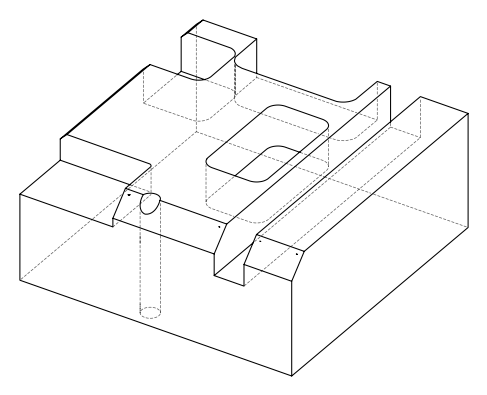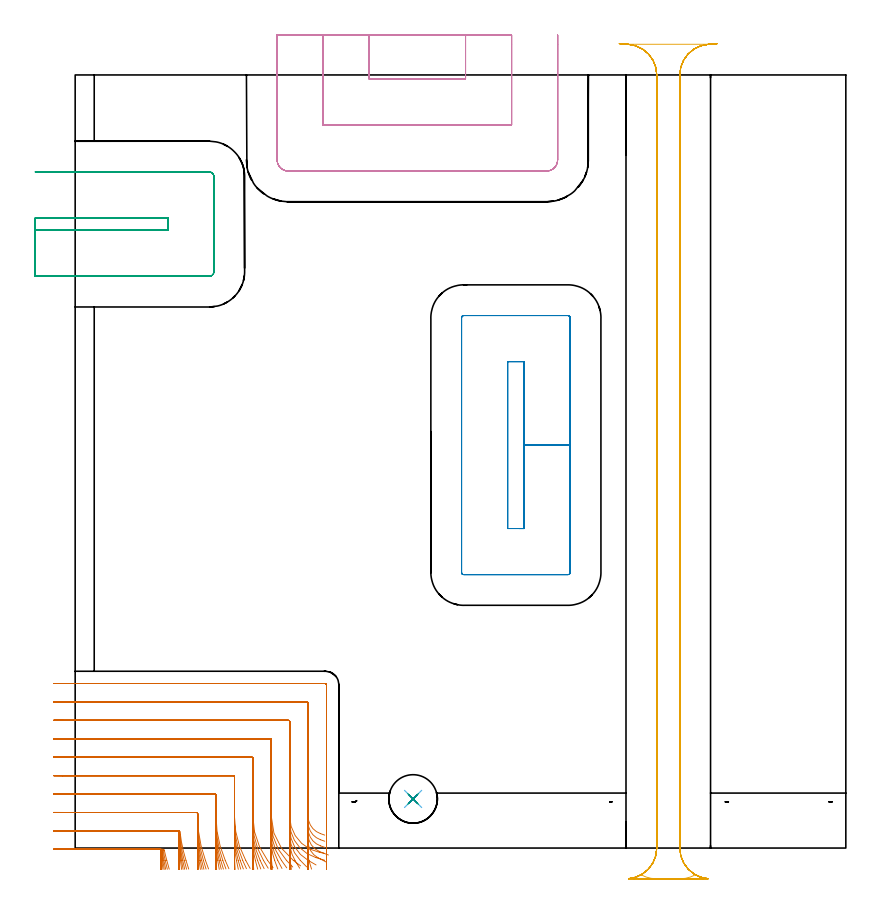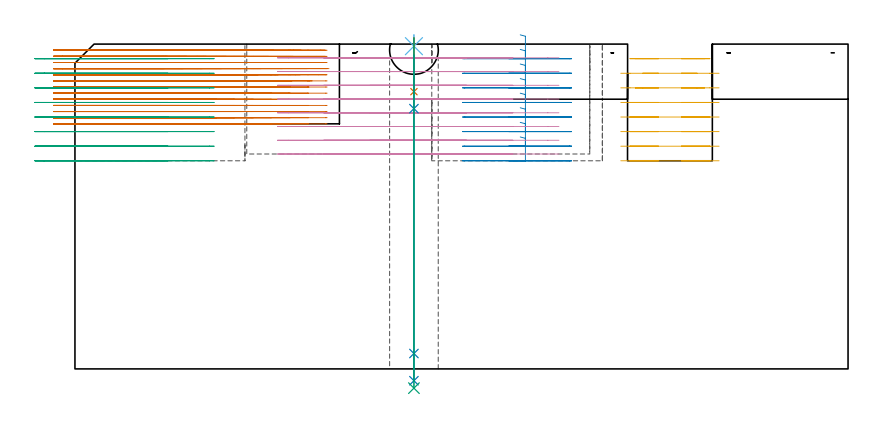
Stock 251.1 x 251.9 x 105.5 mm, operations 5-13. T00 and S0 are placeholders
(PLAN: 13 operations, 6 tool changes, 71.8 min)
(1 AREA_MILL | FG_CHAMFER_SURFACE | UGT0205_001 | 3.01 min | 2436 mm3)
(2 AREA_MILL_1 | FG_CHAMFER_SURFACE_1 | UGT0205_001 | 5.27 min | 17447 mm3)
(3 AREA_MILL_2 | FG_CHAMFER_SURFACE_2 | UGT0205_001 | 2.71 min | 8292 mm3)
(4 AREA_MILL_3 | FG_CHAMFER_SURFACE_3 | UGT0205_001 | 0.68 min | 491 mm3)
(5 MILL_CORNER_NOTCH_RECTANGULAR | CORNER_NOTCH_RECTANGULAR | NXT0201_009 | Follow Part, ap 2, ae 75% | 27.79 min | 126749 mm3)
(6 MILL_RECTANGULAR_POCKET | POCKET_RECTANGULAR_STRAIGHT | UGT0201_094 | Follow Part, ap 5, ae 75% | 6.97 min | 215518 mm3)
(7 MILL_SLOT | SLOT_PARTIAL_RECTANGULAR | UGT0201_094 | Follow Part, ap 5, ae 75% | 4.65 min | 110673 mm3)
(8 MILL_SLOT_1 | SLOT_PARTIAL_RECTANGULAR_1 | UGT0201_094 | Follow Part, ap 5, ae 75% | 9.98 min | 161391 mm3)
(9 MILL_RECTANGULAR_SLOT | SLOT_RECTANGULAR | UGT0201_094 | Follow Part, ap 5, ae 75% | 9.62 min | 260175 mm3)
(10 SPOT_DRILL | STEP1HOLE | NXT0321_9005460120000 | 0.03 min | 17 mm3)
(11 DRILL_BLIND_HOLE_INTO_CENTER | STEP1HOLE | NXT0301_074 | 0.07 min | 1021 mm3)
(12 GUN_DRILL_THROUGH_HOLE | STEP1HOLE | UGT0307_007 | 0.53 min | 7121 mm3)
(13 DRILL_TO_ENLARGE_THROUGH_HOLE | STEP1HOLE | UGT0301_240 | 0.46 min | 11979 mm3)
(TOOL UGT0205_001 | Chamfer Mill 20 x 3 x 45 deg. | D20 FL50 Z2)
(TOOL NXT0201_009 | ENDMILL 8mm [2P460-0800-NA 1630] | D8 FL26 Z6)
(TOOL UGT0201_094 | End mill 20 mm | D20 FL38 Z4)
(TOOL NXT0321_9005460120000 | NC Spot Drill, 142deg, 12mm, Carbide, Uncoated | D12 PA142 FL30 Z2)
(TOOL NXT0301_074 | Carbide Drill 10.3mm [860.1-1030-031A1-MM 2214] | D10.3 PA140 FL55 Z2)
(TOOL UGT0307_007 | Gun Drill 10 mm | D10 PA130 FL24 Z1)
(TOOL UGT0301_240 | Twist Drill 15.8 mm | D15.8 PA118 FL120 Z2)
(OP 5 MILL_CORNER_NOTCH_RECTANGULAR)
G17 G21 G94 G90
T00 M6
G54
G17 G0 G90 X30.646 Y-6.892 S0 M3
G43 Z115.5 H1
Z103.508
G94 G1 X29.847 Y-4. F250.
G2 X29.05 Y-0.714 R54. F500.
G3 X28.663 Y-0.4 R0.4
G1 X-3.703
X-3.98 Y-0.399
X-6.98 Y-0.384 F250.
G0 Z115.5
X37. Y-6.862
Z103.508
G1 X36.102 Y-4.
G2 X34.174 Y5.246 R48. F500.
G3 X33.781 Y5.6 R0.4
G1 X-3.703
X-4. Y5.601
X-7. Y5.62 F250.
G0 Z115.5
X43.461 Y-6.819
Z103.508
G1 X42.435 Y-4.
G2 X39.9 Y10.371 R42. F500.
G1 Y11.204
G3 X39.504 Y11.6 R0.4
G1 X-3.703
G2 X-4. Y11.601 R42.
G1 X-7. Y11.622 F250.
G0 Z115.5
X50.09 Y-6.751
Z103.508
G1 X48.893 Y-4.
G2 X45.9 Y10.371 R36. F500.
G1 Y17.203
G3 X45.503 Y17.6 R0.4
G1 X-3.703
G2 X-4. Y17.601 R36.
G1 X-7. Y17.626 F250.
G0 Z115.5
X57.003 Y-6.633
Z103.508
G1 X55.566 Y-4.
G2 X51.9 Y10.371 R30. F500.
G1 Y23.203
G3 X51.503 Y23.6 R0.4
G1 X-3.703
G2 X-4. Y23.601 R30.
G1 X-7. Y23.631 F250.
G0 Z115.5
X64.474 Y-6.403
Z103.508
G1 X62.678 Y-4.
G2 X57.9 Y10.371 R24. F500.
G1 Y29.203
G3 X57.503 Y29.6 R0.4
G1 X-3.703
G2 X-4. Y29.602 R24.
G1 X-7. Y29.639 F250.
G0 Z115.5
X73.456 Y-5.807
Z103.508
G1 X71.061 Y-4.
G2 X63.9 Y10.371 R18. F500.
G1 Y35.203
G3 X63.503 Y35.6 R0.4
G1 X-3.703
G2 X-4. Y35.602 R18.
G1 X-7. Y35.652 F250.
G0 Z115.5
X81.115 Y-1.697
Z103.508
G1 X79.641 Y-1.415
G2 X69.9 Y10.371 R12. F500.
G1 Y41.203
G3 X69.503 Y41.6 R0.4
G1 X-3.703
G2 X-4. Y41.604 R12.
G1 X-6.999 Y41.678 F250.
G0 Z115.5
X81.314 Y4.214
Z103.508
G1 X79.9 Y4.714
G2 X75.9 Y10.371 R6. F500.
G1 Y47.202
G3 X75.502 Y47.6 R0.4
G1 X-3.703
G2 X-4. Y47.607 R6.
G1 X-6.996 Y47.756 F250.
G0 Z115.5
X81.9 Y7.371
Z103.508
G1 Y10.371
Y53.202 F500.
G3 X81.502 Y53.6 R0.4
G1 X-3.703
X-6.703 F250.
G0 Z115.5
X30.026 Y-6.92
Z101.515
G1 X29.338 Y-4.
G2 X28.673 Y-0.729 R54. F500.
G3 X28.284 Y-0.4 R0.4
G1 X-3.98
X-6.98 F250.
G0 Z115.5
X36.297 Y-6.899
Z101.515
G1 X35.524 Y-4.
G2 X34.003 Y5.23 R48. F500.
G3 X33.608 Y5.6 R0.4
G1 X-4.
X-7. F250.
G0 Z115.5
X42.65 Y-6.867
Z101.515
G1 X41.766 Y-4.
G2 X39.9 Y8.379 R42. F500.
G1 Y11.204
G3 X39.504 Y11.6 R0.4
G1 X-4.
X-7. F250.
G0 Z115.5
X49.127 Y-6.817
Z101.515
G1 X48.095 Y-4.
G2 X45.9 Y8.379 R36. F500.
G1 Y17.203
G3 X45.503 Y17.6 R0.4
G1 X-4.
X-7. F250.
G0 Z115.5
X55.811 Y-6.733
Z101.515
G1 X54.573 Y-4.
G2 X51.9 Y8.379 R30. F500.
G1 Y23.203
G3 X51.503 Y23.6 R0.4
G1 X-4.
X-7. F250.
G0 Z115.5
X62.886 Y-6.57
Z101.515
G1 X61.339 Y-4.
G2 X57.9 Y8.379 R24. F500.
G1 Y29.203
G3 X57.503 Y29.6 R0.4
G1 X-4.
X-7. F250.
G0 Z115.5
X70.895 Y-6.178
Z101.515
G1 X68.832 Y-4.
G2 X63.9 Y8.379 R18. F500.
G1 Y35.203
G3 X63.503 Y35.6 R0.4
G1 X-4.
X-7. F250.
G0 Z115.5
X81.292 Y-3.976
Z101.515
G1 X78.421 Y-3.106
G2 X69.9 Y8.379 R12. F500.
G1 Y41.203
G3 X69.503 Y41.6 R0.4
G1 X-4.
X-7. F250.
G0 Z115.5
X81.315 Y2.222
Z101.515
G1 X79.9 Y2.722
G2 X75.9 Y8.379 R6. F500.
G1 Y47.202
G3 X75.502 Y47.6 R0.4
G1 X-4.
X-7. F250.
G0 Z115.5
X81.9 Y5.379
Z101.515
G1 Y8.379
Y53.202 F500.
G3 X81.502 Y53.6 R0.4
G1 X-4.
X-7. F250.
G0 Z115.5
X29.485 Y-6.944
Z99.523
G1 X28.908 Y-4.
G2 X28.373 Y-0.743 R54. F500.
G3 X27.981 Y-0.4 R0.4
G1 X-3.98
X-6.98 F250.
G0 Z115.5
X35.686 Y-6.929
Z99.523
G1 X35.037 Y-4.
G2 X33.914 Y5.214 R48. F500.
G3 X33.518 Y5.6 R0.4
G1 X-4.
X-7. F250.
G0 Z115.5
X41.946 Y-6.907
Z99.523
G1 X41.204 Y-4.
G2 X39.9 Y6.386 R42. F500.
G1 Y11.204
G3 X39.504 Y11.6 R0.4
G1 X-4.
X-7. F250.
G0 Z115.5
X48.296 Y-6.872
Z99.523
G1 X47.431 Y-4.
G2 X45.9 Y6.386 R36. F500.
G1 Y17.203
G3 X45.503 Y17.6 R0.4
G1 X-4.
X-7. F250.
G0 Z115.5
X54.794 Y-6.814
Z99.523
G1 X53.755 Y-4.
G2 X51.9 Y6.386 R30. F500.
G1 Y23.203
G3 X51.503 Y23.6 R0.4
G1 X-4.
X-7. F250.
G0 Z115.5
X61.562 Y-6.705
Z99.523
G1 X60.264 Y-4.
G2 X57.9 Y6.386 R24. F500.
G1 Y29.203
G3 X57.503 Y29.6 R0.4
G1 X-4.
X-7. F250.
G0 Z115.5
X68.929 Y-6.45
Z99.523
G1 X67.198 Y-4.
G2 X63.9 Y6.386 R18. F500.
G1 Y35.203
G3 X63.503 Y35.6 R0.4
G1 X-4.
X-7. F250.
G0 Z115.5
X78.485 Y-5.503
Z99.523
G1 X75.889 Y-4.
G2 X69.9 Y6.386 R12. F500.
G1 Y41.203
G3 X69.503 Y41.6 R0.4
G1 X-4.
X-7. F250.
G0 Z115.5
X81.314 Y0.229
Z99.523
G1 X79.9 Y0.729
G2 X75.9 Y6.386 R6. F500.
G1 Y47.203
G3 X75.503 Y47.6 R0.4
G1 X-4.
X-7. F250.
G0 Z115.5
X81.9 Y3.386
Z99.523
G1 Y6.386
Y53.202 F500.
G3 X81.502 Y53.6 R0.4
G1 X-4.
X-7. F250.
G0 Z115.5
X29.025 Y-6.963
Z97.531
G1 X28.558 Y-4.
G2 X28.147 Y-0.758 R54. F500.
G3 X27.753 Y-0.4 R0.4
G1 X-3.98
X-6.98 F250.
G0 Z115.5
X35.167 Y-6.954
Z97.531
G1 X34.641 Y-4.
G2 X33.9 Y4.404 R48. F500.
G1 Y5.204
G3 X33.504 Y5.6 R0.4
G1 X-4.
X-7. F250.
G0 Z115.5
X41.35 Y-6.939
Z97.531
G1 X40.749 Y-4.
G2 X39.9 Y4.404 R42. F500.
G1 Y11.204
G3 X39.504 Y11.6 R0.4
G1 X-4.
X-7. F250.
G0 Z115.5
X47.595 Y-6.917
Z97.531
G1 X46.895 Y-4.
G2 X45.9 Y4.404 R36. F500.
G1 Y17.203
G3 X45.503 Y17.6 R0.4
G1 X-4.
X-7. F250.
G0 Z115.5
X53.942 Y-6.88
Z97.531
G1 X53.101 Y-4.
G2 X51.9 Y4.404 R30. F500.
G1 Y23.203
G3 X51.503 Y23.6 R0.4
G1 X-4.
X-7. F250.
G0 Z115.5
X60.47 Y-6.81
Z97.531
G1 X59.419 Y-4.
G2 X57.9 Y4.404 R24. F500.
G1 Y29.203
G3 X57.503 Y29.6 R0.4
G1 X-4.
X-7. F250.
G0 Z115.5
X67.383 Y-6.653
Z97.531
G1 X65.982 Y-4.
G2 X63.9 Y4.404 R18. F500.
G1 Y35.203
G3 X63.503 Y35.6 R0.4
G1 X-4.
X-7. F250.
G0 Z115.5
X75.435 Y-6.141
Z97.531
G1 X73.334 Y-4.
G2 X69.9 Y4.404 R12. F500.
G1 Y41.203
G3 X69.503 Y41.6 R0.4
G1 X-4.
X-7. F250.
G0 Z115.5
X82.515 Y-2.276
Z97.531
G1 X79.72 Y-1.186
G2 X75.9 Y4.404 R6. F500.
G1 Y47.202
G3 X75.502 Y47.6 R0.4
G1 X-4.
X-7. F250.
G0 Z115.5
X81.9 Y1.404
Z97.531
G1 Y4.404
Y53.202 F500.
G3 X81.502 Y53.6 R0.4
G1 X-4.
X-7. F250.
G0 Z115.5
X28.597 Y-6.98
Z95.538
G1 X28.254 Y-4.
G2 X27.98 Y-0.774 R54. F500.
G3 X27.585 Y-0.4 R0.4
G1 X-3.98
X-6.98 F250.
G0 Z115.5
X34.684 Y-6.975
Z95.538
G1 X34.298 Y-4.
G2 X33.9 Y2.171 R48. F500.
G1 Y5.204
G3 X33.504 Y5.6 R0.4
G1 X-4.
X-7. F250.
G0 Z115.5
X40.797 Y-6.967
Z95.538
G1 X40.356 Y-4.
G2 X39.9 Y2.171 R42. F500.
G1 Y11.204
G3 X39.504 Y11.6 R0.4
G1 X-4.
X-7. F250.
G0 Z115.5
X46.947 Y-6.956
Z95.538
G1 X46.433 Y-4.
G2 X45.9 Y2.171 R36. F500.
G1 Y17.203
G3 X45.503 Y17.6 R0.4
G1 X-4.
X-7. F250.
G0 Z115.5
X53.159 Y-6.936
Z95.538
G1 X52.542 Y-4.
G2 X51.9 Y2.171 R30. F500.
G1 Y23.203
G3 X51.503 Y23.6 R0.4
G1 X-4.
X-7. F250.
G0 Z115.5
X59.478 Y-6.899
Z95.538
G1 X58.707 Y-4.
G2 X57.9 Y2.171 R24. F500.
G1 Y29.203
G3 X57.503 Y29.6 R0.4
G1 X-4.
X-7. F250.
G0 Z115.5
X66.019 Y-6.818
Z95.538
G1 X64.991 Y-4.
G2 X63.9 Y2.171 R18. F500.
G1 Y35.203
G3 X63.503 Y35.6 R0.4
G1 X-4.
X-7. F250.
G0 Z115.5
X73.151 Y-6.573
Z95.538
G1 X71.608 Y-4.
G2 X69.9 Y2.171 R12. F500.
G1 Y41.203
G3 X69.503 Y41.6 R0.4
G1 X-4.
X-7. F250.
G0 Z115.5
X81.73 Y-4.535
Z95.538
G1 X79.082 Y-3.126
G2 X75.9 Y2.171 R6. F500.
G1 Y47.202
G3 X75.502 Y47.6 R0.4
G1 X-4.
X-7. F250.
G0 Z115.5
X81.9 Y-0.829
Z95.538
G1 Y2.171
Y53.202 F500.
G3 X81.502 Y53.6 R0.4
G1 X-4.
X-7. F250.
G0 Z115.5
X28.024 Y-6.998
Z93.546
G1 X27.928 Y-4.
G2 X27.9 Y-2.272 R54. F500.
G1 Y-0.796
G3 X27.504 Y-0.4 R0.4
G1 X-3.98
X-6.98 F250.
G0 Z115.5
X34.039 Y-6.998
Z93.546
G1 X33.931 Y-4.
G2 X33.9 Y-2.272 R48. F500.
G1 Y5.204
G3 X33.504 Y5.6 R0.4
G1 X-4.
X-7. F250.
G0 Z115.5
X40.059 Y-6.997
Z93.546
G1 X39.936 Y-4.
G2 X39.9 Y-2.272 R42. F500.
G1 Y11.204
G3 X39.504 Y11.6 R0.4
G1 X-4.
X-7. F250.
G0 Z115.5
X46.085 Y-6.997
Z93.546
G1 X45.941 Y-4.
G2 X45.9 Y-2.272 R36. F500.
G1 Y17.203
G3 X45.503 Y17.6 R0.4
G1 X-4.
X-7. F250.
G0 Z115.5
X52.123 Y-6.995
Z93.546
G1 X51.95 Y-4.
G2 X51.9 Y-2.272 R30. F500.
G1 Y23.203
G3 X51.503 Y23.6 R0.4
G1 X-4.
X-7. F250.
G0 Z115.5
X58.178 Y-6.992
Z93.546
G1 X57.962 Y-4.
G2 X57.9 Y-2.272 R24. F500.
G1 Y29.203
G3 X57.503 Y29.6 R0.4
G1 X-4.
X-7. F250.
G0 Z115.5
X64.271 Y-6.986
Z93.546
G1 X63.983 Y-4.
G2 X63.9 Y-2.272 R18. F500.
G1 Y35.203
G3 X63.503 Y35.6 R0.4
G1 X-4.
X-7. F250.
G0 Z115.5
X70.457 Y-6.969
Z93.546
G1 X70.025 Y-4.
G2 X69.9 Y-2.272 R12. F500.
G1 Y41.203
G3 X69.503 Y41.6 R0.4
G1 X-4.
X-7. F250.
G0 Z115.5
X77.018 Y-6.873
Z93.546
G1 X76.154 Y-4.
G2 X75.9 Y-2.272 R6. F500.
G1 Y47.202
G3 X75.502 Y47.6 R0.4
G1 X-4.
X-7. F250.
G0 Z115.5
X81.9 Y-5.272
Z93.546
G1 Y-2.272
Y53.202 F500.
G3 X81.502 Y53.6 R0.4
G1 X-4.
X-7. F250.
G0 Z115.5
X27.911 Y-7.
Z91.554
G1 X27.9 Y-4.
Y-3.801 F500.
Y-0.796
G3 X27.504 Y-0.4 R0.4
G1 X-3.98
X-6.98 F250.
G0 Z115.5
X33.913 Y-7.
Z91.554
G1 X33.9 Y-4.
Y-3.801 F500.
Y5.204
G3 X33.504 Y5.6 R0.4
G1 X-4.
X-7. F250.
G0 Z115.5
X39.915 Y-7.
Z91.554
G1 X39.9 Y-4.
Y-3.801 F500.
Y11.204
G3 X39.504 Y11.6 R0.4
G1 X-4.
X-7. F250.
G0 Z115.5
X45.917 Y-7.
Z91.554
G1 X45.901 Y-4.
X45.9 Y-3.801 F500.
Y17.203
G3 X45.503 Y17.6 R0.4
G1 X-4.
X-7. F250.
G0 Z115.5
X51.921 Y-7.
Z91.554
G1 X51.901 Y-4.
X51.9 Y-3.801 F500.
Y23.203
G3 X51.503 Y23.6 R0.4
G1 X-4.
X-7. F250.
G0 Z115.5
X57.926 Y-7.
Z91.554
G1 X57.901 Y-4.
X57.9 Y-3.801 F500.
Y29.203
G3 X57.503 Y29.6 R0.4
G1 X-4.
X-7. F250.
G0 Z115.5
X63.934 Y-7.
Z91.554
G1 X63.901 Y-4.
X63.9 Y-3.801 F500.
Y35.203
G3 X63.503 Y35.6 R0.4
G1 X-4.
X-7. F250.
G0 Z115.5
X69.951 Y-7.
Z91.554
G1 X69.902 Y-4.
X69.9 Y-3.801 F500.
Y41.203
G3 X69.503 Y41.6 R0.4
G1 X-4.
X-7. F250.
G0 Z115.5
X76.003 Y-6.998
Z91.554
G1 X75.903 Y-4.
X75.9 Y-3.801 F500.
Y47.202
G3 X75.502 Y47.6 R0.4
G1 X-4.
X-7. F250.
G0 Z115.5
X81.9 Y-6.801
Z91.554
G1 Y-3.801
Y53.202 F500.
G3 X81.502 Y53.6 R0.4
G1 X-4.
X-7. F250.
G0 Z115.5
X27.9 Y-7.
Z89.562
G1 Y-4.
Y-0.796 F500.
G3 X27.504 Y-0.4 R0.4
G1 X-3.98
X-6.98 F250.
G0 Z115.5
X33.9 Y-7.
Z89.562
G1 Y-4.
Y5.204 F500.
G3 X33.504 Y5.6 R0.4
G1 X-4.
X-7. F250.
G0 Z115.5
X39.9 Y-7.
Z89.562
G1 Y-4.
Y11.204 F500.
G3 X39.504 Y11.6 R0.4
G1 X-4.
X-7. F250.
G0 Z115.5
X45.9 Y-7.
Z89.562
G1 Y-4.
Y17.203 F500.
G3 X45.503 Y17.6 R0.4
G1 X-4.
X-7. F250.
G0 Z115.5
X51.9 Y-7.
Z89.562
G1 Y-4.
Y23.203 F500.
G3 X51.503 Y23.6 R0.4
G1 X-4.
X-7. F250.
G0 Z115.5
X57.9 Y-7.
Z89.562
G1 Y-4.
Y29.203 F500.
G3 X57.503 Y29.6 R0.4
G1 X-4.
X-7. F250.
G0 Z115.5
X63.9 Y-7.
Z89.562
G1 Y-4.
Y35.203 F500.
G3 X63.503 Y35.6 R0.4
G1 X-4.
X-7. F250.
G0 Z115.5
X69.9 Y-7.
Z89.562
G1 Y-4.
Y41.203 F500.
G3 X69.503 Y41.6 R0.4
G1 X-4.
X-7. F250.
G0 Z115.5
X75.9 Y-7.
Z89.562
G1 Y-4.
Y47.202 F500.
G3 X75.502 Y47.6 R0.4
G1 X-4.
X-7. F250.
G0 Z115.5
X81.9 Y-7.
Z89.562
G1 Y-4.
Y53.202 F500.
G3 X81.502 Y53.6 R0.4
G1 X-4.
X-7. F250.
G0 Z115.5
X27.9 Y-7.
Z87.569
G1 Y-4.
Y-0.796 F500.
G3 X27.504 Y-0.4 R0.4
G1 X-3.98
X-6.98 F250.
G0 Z115.5
X33.9 Y-7.
Z87.569
G1 Y-4.
Y5.204 F500.
G3 X33.504 Y5.6 R0.4
G1 X-4.
X-7. F250.
G0 Z115.5
X39.9 Y-7.
Z87.569
G1 Y-4.
Y11.204 F500.
G3 X39.504 Y11.6 R0.4
G1 X-4.
X-7. F250.
G0 Z115.5
X45.9 Y-7.
Z87.569
G1 Y-4.
Y17.203 F500.
G3 X45.503 Y17.6 R0.4
G1 X-4.
X-7. F250.
G0 Z115.5
X51.9 Y-7.
Z87.569
G1 Y-4.
Y23.203 F500.
G3 X51.503 Y23.6 R0.4
G1 X-4.
X-7. F250.
G0 Z115.5
X57.9 Y-7.
Z87.569
G1 Y-4.
Y29.203 F500.
G3 X57.503 Y29.6 R0.4
G1 X-4.
X-7. F250.
G0 Z115.5
X63.9 Y-7.
Z87.569
G1 Y-4.
Y35.203 F500.
G3 X63.503 Y35.6 R0.4
G1 X-4.
X-7. F250.
G0 Z115.5
X69.9 Y-7.
Z87.569
G1 Y-4.
Y41.203 F500.
G3 X69.503 Y41.6 R0.4
G1 X-4.
X-7. F250.
G0 Z115.5
X75.9 Y-7.
Z87.569
G1 Y-4.
Y47.202 F500.
G3 X75.502 Y47.6 R0.4
G1 X-4.
X-7. F250.
G0 Z115.5
X81.9 Y-7.
Z87.569
G1 Y-4.
Y53.202 F500.
G3 X81.502 Y53.6 R0.4
G1 X-4.
X-7. F250.
G0 Z115.5
X27.9 Y-7.
Z85.577
G1 Y-4.
Y-0.796 F500.
G3 X27.504 Y-0.4 R0.4
G1 X-3.98
X-6.98 F250.
G0 Z115.5
X33.9 Y-7.
Z85.577
G1 Y-4.
Y5.204 F500.
G3 X33.504 Y5.6 R0.4
G1 X-4.
X-7. F250.
G0 Z115.5
X39.9 Y-7.
Z85.577
G1 Y-4.
Y11.204 F500.
G3 X39.504 Y11.6 R0.4
G1 X-4.
X-7. F250.
G0 Z115.5
X45.9 Y-7.
Z85.577
G1 Y-4.
Y17.203 F500.
G3 X45.503 Y17.6 R0.4
G1 X-4.
X-7. F250.
G0 Z115.5
X51.9 Y-7.
Z85.577
G1 Y-4.
Y23.203 F500.
G3 X51.503 Y23.6 R0.4
G1 X-4.
X-7. F250.
G0 Z115.5
X57.9 Y-7.
Z85.577
G1 Y-4.
Y29.203 F500.
G3 X57.503 Y29.6 R0.4
G1 X-4.
X-7. F250.
G0 Z115.5
X63.9 Y-7.
Z85.577
G1 Y-4.
Y35.203 F500.
G3 X63.503 Y35.6 R0.4
G1 X-4.
X-7. F250.
G0 Z115.5
X69.9 Y-7.
Z85.577
G1 Y-4.
Y41.203 F500.
G3 X69.503 Y41.6 R0.4
G1 X-4.
X-7. F250.
G0 Z115.5
X75.9 Y-7.
Z85.577
G1 Y-4.
Y47.203 F500.
G3 X75.503 Y47.6 R0.4
G1 X-4.
X-7. F250.
G0 Z115.5
X81.9 Y-7.
Z85.577
G1 Y-4.
Y53.202 F500.
G3 X81.502 Y53.6 R0.4
G1 X-4.
X-7. F250.
G0 Z115.5
X27.9 Y-7.
Z83.585
G1 Y-4.
Y-0.796 F500.
G3 X27.504 Y-0.4 R0.4
G1 X-3.98
X-6.98 F250.
G0 Z115.5
X33.9 Y-7.
Z83.585
G1 Y-4.
Y5.204 F500.
G3 X33.504 Y5.6 R0.4
G1 X-4.
X-7. F250.
G0 Z115.5
X39.9 Y-7.
Z83.585
G1 Y-4.
Y11.204 F500.
G3 X39.504 Y11.6 R0.4
G1 X-4.
X-7. F250.
G0 Z115.5
X45.9 Y-7.
Z83.585
G1 Y-4.
Y17.203 F500.
G3 X45.503 Y17.6 R0.4
G1 X-4.
X-7. F250.
G0 Z115.5
X51.9 Y-7.
Z83.585
G1 Y-4.
Y23.203 F500.
G3 X51.503 Y23.6 R0.4
G1 X-4.
X-7. F250.
G0 Z115.5
X57.9 Y-7.
Z83.585
G1 Y-4.
Y29.203 F500.
G3 X57.503 Y29.6 R0.4
G1 X-4.
X-7. F250.
G0 Z115.5
X63.9 Y-7.
Z83.585
G1 Y-4.
Y35.203 F500.
G3 X63.503 Y35.6 R0.4
G1 X-4.
X-7. F250.
G0 Z115.5
X69.9 Y-7.
Z83.585
G1 Y-4.
Y41.203 F500.
G3 X69.503 Y41.6 R0.4
G1 X-4.
X-7. F250.
G0 Z115.5
X75.9 Y-7.
Z83.585
G1 Y-4.
Y47.203 F500.
G3 X75.503 Y47.6 R0.4
G1 X-4.
X-7. F250.
G0 Z115.5
X81.9 Y-7.
Z83.585
G1 Y-4.
Y53.202 F500.
G3 X81.502 Y53.6 R0.4
G1 X-4.
X-7. F250.
G0 Z115.5
X27.9 Y-7.
Z81.592
G1 Y-4.
Y-0.796 F500.
G3 X27.504 Y-0.4 R0.4
G1 X-3.98
X-6.98 F250.
G0 Z115.5
X33.9 Y-7.
Z81.592
G1 Y-4.
Y5.204 F500.
G3 X33.504 Y5.6 R0.4
G1 X-4.
X-7. F250.
G0 Z115.5
X39.9 Y-7.
Z81.592
G1 Y-4.
Y11.204 F500.
G3 X39.504 Y11.6 R0.4
G1 X-4.
X-7. F250.
G0 Z115.5
X45.9 Y-7.
Z81.592
G1 Y-4.
Y17.203 F500.
G3 X45.503 Y17.6 R0.4
G1 X-4.
X-7. F250.
G0 Z115.5
X51.9 Y-7.
Z81.592
G1 Y-4.
Y23.203 F500.
G3 X51.503 Y23.6 R0.4
G1 X-4.
X-7. F250.
G0 Z115.5
X57.9 Y-7.
Z81.592
G1 Y-4.
Y29.203 F500.
G3 X57.503 Y29.6 R0.4
G1 X-4.
X-7. F250.
G0 Z115.5
X63.9 Y-7.
Z81.592
G1 Y-4.
Y35.203 F500.
G3 X63.503 Y35.6 R0.4
G1 X-4.
X-7. F250.
G0 Z115.5
X69.9 Y-7.
Z81.592
G1 Y-4.
Y41.203 F500.
G3 X69.503 Y41.6 R0.4
G1 X-4.
X-7. F250.
G0 Z115.5
X75.9 Y-7.
Z81.592
G1 Y-4.
Y47.203 F500.
G3 X75.503 Y47.6 R0.4
G1 X-4.
X-7. F250.
G0 Z115.5
X81.9 Y-7.
Z81.592
G1 Y-4.
Y53.202 F500.
G3 X81.502 Y53.6 R0.4
G1 X-4.
X-7. F250.
G0 Z115.5
X27.9 Y-7.
Z79.6
G1 Y-4.
Y-0.796 F500.
G3 X27.504 Y-0.4 R0.4
G1 X-3.98
X-6.98 F250.
G0 Z115.5
X33.9 Y-7.
Z79.6
G1 Y-4.
Y5.204 F500.
G3 X33.504 Y5.6 R0.4
G1 X-4.
X-7. F250.
G0 Z115.5
X39.9 Y-7.
Z79.6
G1 Y-4.
Y11.204 F500.
G3 X39.504 Y11.6 R0.4
G1 X-4.
X-7. F250.
G0 Z115.5
X45.9 Y-7.
Z79.6
G1 Y-4.
Y17.203 F500.
G3 X45.503 Y17.6 R0.4
G1 X-4.
X-7. F250.
G0 Z115.5
X51.9 Y-7.
Z79.6
G1 Y-4.
Y23.203 F500.
G3 X51.503 Y23.6 R0.4
G1 X-4.
X-7. F250.
G0 Z115.5
X57.9 Y-7.
Z79.6
G1 Y-4.
Y29.203 F500.
G3 X57.503 Y29.6 R0.4
G1 X-4.
X-7. F250.
G0 Z115.5
X63.9 Y-7.
Z79.6
G1 Y-4.
Y35.203 F500.
G3 X63.503 Y35.6 R0.4
G1 X-4.
X-7. F250.
G0 Z115.5
X69.9 Y-7.
Z79.6
G1 Y-4.
Y41.203 F500.
G3 X69.503 Y41.6 R0.4
G1 X-4.
X-7. F250.
G0 Z115.5
X75.9 Y-7.
Z79.6
G1 Y-4.
Y47.203 F500.
G3 X75.503 Y47.6 R0.4
G1 X-4.
X-7. F250.
G0 Z115.5
X81.9 Y-7.
Z79.6
G1 Y-4.
Y53.202 F500.
G3 X81.502 Y53.6 R0.4
G1 X-4.
X-7. F250.
G0 Z115.5
M5
M2
(OP 6 MILL_RECTANGULAR_POCKET)
G17 G21 G94 G90
T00 M6
G54
G17 G0 G90 X144.623 Y104.1 S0 M3
G43 Z115.5 H0
Z108.5
G94 G1 X146.3 Z108.051 F250.
Y131.3 Z100.762
Y158.5 F500.
X140.9
Y104.1
X146.3
Y131.3
X161.3
Y172.8
G3 X160.6 Y173.5 R0.7
G1 X126.6
G3 X125.9 Y172.8 R0.7
G1 Y89.8
G3 X126.6 Y89.1 R0.7
G1 X160.6
G3 X161.3 Y89.8 R0.7
G1 Y131.3
Y132.3
G0 X144.623 Y104.1 Z103.762
G1 X146.3 Z103.313 F250.
Y131.3 Z96.025
Y158.5 F500.
X140.9
Y104.1
X146.3
Y131.3
X161.3
Y172.8
G3 X160.6 Y173.5 R0.7
G1 X126.6
G3 X125.9 Y172.8 R0.7
G1 Y89.8
G3 X126.6 Y89.1 R0.7
G1 X160.6
G3 X161.3 Y89.8 R0.7
G1 Y131.3
Y132.3
G0 X144.623 Y104.1 Z99.025
G1 X146.3 Z98.576 F250.
Y131.3 Z91.287
Y158.5 F500.
X140.9
Y104.1
X146.3
Y131.3
X161.3
Y172.8
G3 X160.6 Y173.5 R0.7
G1 X126.6
G3 X125.9 Y172.8 R0.7
G1 Y89.8
G3 X126.6 Y89.1 R0.7
G1 X160.6
G3 X161.3 Y89.8 R0.7
G1 Y131.3
Y132.3
G0 X144.623 Y104.1 Z94.287
G1 X146.3 Z93.838 F250.
Y131.3 Z86.55
Y158.5 F500.
X140.9
Y104.1
X146.3
Y131.3
X161.3
Y172.8
G3 X160.6 Y173.5 R0.7
G1 X126.6
G3 X125.9 Y172.8 R0.7
G1 Y89.8
G3 X126.6 Y89.1 R0.7
G1 X160.6
G3 X161.3 Y89.8 R0.7
G1 Y131.3
Y132.3
G0 X144.623 Y104.1 Z89.55
G1 X146.3 Z89.101 F250.
Y131.3 Z81.812
Y158.5 F500.
X140.9
Y104.1
X146.3
Y131.3
X161.3
Y172.8
G3 X160.6 Y173.5 R0.7
G1 X126.6
G3 X125.9 Y172.8 R0.7
G1 Y89.8
G3 X126.6 Y89.1 R0.7
G1 X160.6
G3 X161.3 Y89.8 R0.7
G1 Y131.3
Y132.3
G0 X144.623 Y104.1 Z84.812
G1 X146.3 Z84.363 F250.
Y131.3 Z77.075
Y158.5 F500.
X140.9
Y104.1
X146.3
Y131.3
X161.3
Y172.8
G3 X160.6 Y173.5 R0.7
G1 X126.6
G3 X125.9 Y172.8 R0.7
G1 Y89.8
G3 X126.6 Y89.1 R0.7
G1 X160.6
G3 X161.3 Y89.8 R0.7
G1 Y131.3
Y132.3
G0 X144.623 Y104.1 Z80.075
G1 X146.3 Z79.626 F250.
Y131.3 Z72.337
Y158.5 F500.
X140.9
Y104.1
X146.3
Y131.3
X161.3
Y172.8
G3 X160.6 Y173.5 R0.7
G1 X126.6
G3 X125.9 Y172.8 R0.7
G1 Y89.8
G3 X126.6 Y89.1 R0.7
G1 X160.6
G3 X161.3 Y89.8 R0.7
G1 Y131.3
Y132.3
G0 X144.623 Y104.1 Z75.337
G1 X146.3 Z74.888 F250.
Y131.3 Z67.6
Y158.5 F500.
X140.9
Y104.1
X146.3
Y131.3
X161.3
Y172.8
G3 X160.6 Y173.5 R0.7
G1 X126.6
G3 X125.9 Y172.8 R0.7
G1 Y89.8
G3 X126.6 Y89.1 R0.7
G1 X160.6
G3 X161.3 Y89.8 R0.7
G1 Y131.3
Y132.3
G0 Z115.5
M5
M2
(OP 7 MILL_SLOT)
G17 G21 G94 G90
T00 M6
G54
G17 G0 G90 X-13. Y201.3 S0 M3
G43 Z115.5 H0
Z100.762
G94 G1 X-10. F250.
X30.2 F500.
Y205.3
X-10.
X-13. F250.
Y186.3
X-10.
X43.7 F500.
G3 X45.2 Y187.8 R1.5
G1 Y218.8
G3 X43.7 Y220.3 R1.5
G1 X-10.
X-13. F250.
G0 Y201.3 Z96.025
G1 X-10.
X30.2 F500.
Y205.3
X-10.
X-13. F250.
Y186.3
X-10.
X43.7 F500.
G3 X45.2 Y187.8 R1.5
G1 Y218.8
G3 X43.7 Y220.3 R1.5
G1 X-10.
X-13. F250.
G0 Y201.3 Z91.287
G1 X-10.
X30.2 F500.
Y205.3
X-10.
X-13. F250.
Y186.3
X-10.
X43.7 F500.
G3 X45.2 Y187.8 R1.5
G1 Y218.8
G3 X43.7 Y220.3 R1.5
G1 X-10.
X-13. F250.
G0 Y201.3 Z86.55
G1 X-10.
X30.2 F500.
Y205.3
X-10.
X-13. F250.
Y186.3
X-10.
X43.7 F500.
G3 X45.2 Y187.8 R1.5
G1 Y218.8
G3 X43.7 Y220.3 R1.5
G1 X-10.
X-13. F250.
G0 Y201.3 Z81.812
G1 X-10.
X30.2 F500.
Y205.3
X-10.
X-13. F250.
Y186.3
X-10.
X43.7 F500.
G3 X45.2 Y187.8 R1.5
G1 Y218.8
G3 X43.7 Y220.3 R1.5
G1 X-10.
X-13. F250.
G0 Y201.3 Z77.075
G1 X-10.
X30.2 F500.
Y205.3
X-10.
X-13. F250.
Y186.3
X-10.
X43.7 F500.
G3 X45.2 Y187.8 R1.5
G1 Y218.8
G3 X43.7 Y220.3 R1.5
G1 X-10.
X-13. F250.
G0 Y201.3 Z72.337
G1 X-10.
X30.2 F500.
Y205.3
X-10.
X-13. F250.
Y186.3
X-10.
X43.7 F500.
G3 X45.2 Y187.8 R1.5
G1 Y218.8
G3 X43.7 Y220.3 R1.5
G1 X-10.
X-13. F250.
G0 Y201.3 Z67.6
G1 X-10.
X30.2 F500.
Y205.3
X-10.
X-13. F250.
Y186.3
X-10.
X43.7 F500.
G3 X45.2 Y187.8 R1.5
G1 Y218.8
G3 X43.7 Y220.3 R1.5
G1 X-10.
X-13. F250.
G0 Z115.5
M5
M2
(OP 8 MILL_SLOT_1)
G17 G21 G94 G90
T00 M6
G54
G17 G0 G90 X95.8 Y264.9 S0 M3
G43 Z115.5 H0
Z101.037
G94 G1 Y261.9 F250.
Y250.6 F500.
X127.2
Y261.9
Y264.9 F250.
X80.8
Y261.9
Y235.6 F500.
X142.2
Y261.9
Y264.9 F250.
X65.8
Y261.9
Y224.2 F500.
G3 X69.4 Y220.6 R3.6
G1 X153.6
G3 X157.2 Y224.2 R3.6
G1 Y261.9
Y264.9 F250.
G0 X95.8 Z96.575
G1 Y261.9
Y250.6 F500.
X127.2
Y261.9
Y264.9 F250.
X80.8
Y261.9
Y235.6 F500.
X142.2
Y261.9
Y264.9 F250.
X65.8
Y261.9
Y224.2 F500.
G3 X69.4 Y220.6 R3.6
G1 X153.6
G3 X157.2 Y224.2 R3.6
G1 Y261.9
Y264.9 F250.
G0 X95.8 Z92.112
G1 Y261.9
Y250.6 F500.
X127.2
Y261.9
Y264.9 F250.
X80.8
Y261.9
Y235.6 F500.
X142.2
Y261.9
Y264.9 F250.
X65.8
Y261.9
Y224.2 F500.
G3 X69.4 Y220.6 R3.6
G1 X153.6
G3 X157.2 Y224.2 R3.6
G1 Y261.9
Y264.9 F250.
G0 X95.8 Z87.65
G1 Y261.9
Y250.6 F500.
X127.2
Y261.9
Y264.9 F250.
X80.8
Y261.9
Y235.6 F500.
X142.2
Y261.9
Y264.9 F250.
X65.8
Y261.9
Y224.2 F500.
G3 X69.4 Y220.6 R3.6
G1 X153.6
G3 X157.2 Y224.2 R3.6
G1 Y261.9
Y264.9 F250.
G0 X95.8 Z83.187
G1 Y261.9
Y250.6 F500.
X127.2
Y261.9
Y264.9 F250.
X80.8
Y261.9
Y235.6 F500.
X142.2
Y261.9
Y264.9 F250.
X65.8
Y261.9
Y224.2 F500.
G3 X69.4 Y220.6 R3.6
G1 X153.6
G3 X157.2 Y224.2 R3.6
G1 Y261.9
Y264.9 F250.
G0 X95.8 Z78.725
G1 Y261.9
Y250.6 F500.
X127.2
Y261.9
Y264.9 F250.
X80.8
Y261.9
Y235.6 F500.
X142.2
Y261.9
Y264.9 F250.
X65.8
Y261.9
Y224.2 F500.
G3 X69.4 Y220.6 R3.6
G1 X153.6
G3 X157.2 Y224.2 R3.6
G1 Y261.9
Y264.9 F250.
G0 X95.8 Z74.262
G1 Y261.9
Y250.6 F500.
X127.2
Y261.9
Y264.9 F250.
X80.8
Y261.9
Y235.6 F500.
X142.2
Y261.9
Y264.9 F250.
X65.8
Y261.9
Y224.2 F500.
G3 X69.4 Y220.6 R3.6
G1 X153.6
G3 X157.2 Y224.2 R3.6
G1 Y261.9
Y264.9 F250.
G0 X95.8 Z69.8
G1 Y261.9
Y250.6 F500.
X127.2
Y261.9
Y264.9 F250.
X80.8
Y261.9
Y235.6 F500.
X142.2
Y261.9
Y264.9 F250.
X65.8
Y261.9
Y224.2 F500.
G3 X69.4 Y220.6 R3.6
G1 X153.6
G3 X157.2 Y224.2 R3.6
G1 Y261.9
Y264.9 F250.
G0 Z115.5
M5
M2
(OP 9 MILL_RECTANGULAR_SLOT)
G17 G21 G94 G90
T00 M6
G54
G17 G0 G90 X204.598 Y-10.16 S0 M3
G43 Z115.5 H0
Z100.762
G94 G1 X202. Y-8.66 F250.
G2 X197. Y0. R10. F500.
G1 Y251.9
G2 X206.226 Y261.87 R10.
G1 Y261.9
X180.274
Y261.87
G2 X189.5 Y251.9 R10.
G1 Y0.
G2 X184.5 Y-8.66 R10.
G1 X181.902 Y-10.16 F250.
G0 Z115.5
X177.283 Y262.102
Z96.025
G1 X180.274 Y261.87
G2 X189.5 Y251.9 R10. F500.
G1 Y0.
G2 X184.405 Y-8.715 R10.
G3 X189.31 Y-10. R10.
G1 X197.175
G3 X202.087 Y-8.71 R10.
G2 X197. Y0. R10.
G1 Y251.9
G2 X206.226 Y261.87 R10.
G1 X209.217 Y262.102 F250.
G0 X177.283 Z91.287
G1 X180.274 Y261.87
G2 X189.5 Y251.9 R10. F500.
G1 Y0.
G2 X182.039 Y-9.672 R10.
G1 X182.032 Y-9.701
G3 X184.457 Y-10. R10.
G1 X202.029
G3 X204.461 Y-9.7 R10.
G1 X204.454 Y-9.67
G2 X197. Y0. R10.
G1 Y251.9
G2 X206.226 Y261.87 R10.
G1 X209.217 Y262.102 F250.
G0 X177.283 Z86.55
G1 X180.274 Y261.87
G2 X189.5 Y251.9 R10. F500.
G1 Y0.
G2 X180.274 Y-9.97 R10.
G1 Y-10.
X206.226
Y-9.97
G2 X197. Y0. R10.
G1 Y251.9
G2 X206.226 Y261.87 R10.
G1 X209.217 Y262.102 F250.
G0 X177.283 Z81.812
G1 X180.274 Y261.87
G2 X189.5 Y251.9 R10. F500.
G1 Y0.
G2 X180.274 Y-9.97 R10.
G1 Y-10.
X206.226
Y-9.97
G2 X197. Y0. R10.
G1 Y251.9
G2 X206.226 Y261.87 R10.
G1 X209.217 Y262.102 F250.
G0 X177.283 Z77.075
G1 X180.274 Y261.87
G2 X189.5 Y251.9 R10. F500.
G1 Y0.
G2 X180.274 Y-9.97 R10.
G1 Y-10.
X206.226
Y-9.97
G2 X197. Y0. R10.
G1 Y251.9
G2 X206.226 Y261.87 R10.
G1 X209.217 Y262.102 F250.
G0 X177.283 Z72.337
G1 X180.274 Y261.87
G2 X189.5 Y251.9 R10. F500.
G1 Y0.
G2 X180.274 Y-9.97 R10.
G1 Y-10.
X206.226
Y-9.97
G2 X197. Y0. R10.
G1 Y251.9
G2 X206.226 Y261.87 R10.
G1 X209.217 Y262.102 F250.
G0 X177.283 Z67.6
G1 X180.274 Y261.87
G2 X189.5 Y251.9 R10. F500.
G1 Y0.
G2 X180.274 Y-9.97 R10.
G1 Y-10.
X206.226
Y-9.97
G2 X197. Y0. R10.
G1 Y251.9
G2 X206.226 Y261.87 R10.
G1 X209.217 Y262.102 F250.
G0 Z115.5
M5
M2
(OP 10 SPOT_DRILL)
G17 G21 G94 G90
T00 M6
G54
G17 G0 G90 X110.1 Y16. S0 M3
G43 Z115.5 H0
G94 G81 G98 Z104.82 F250. R108.5
G80
M5
M2
(OP 11 DRILL_BLIND_HOLE_INTO_CENTER)
G17 G21 G94 G90
T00 M6
G54
G17 G0 G90 X110.1 Y16. S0 M3
G43 Z115.5 H1
G94 G81 G98 Z90.05 F250. R107.5
G80
M5
M2
(OP 12 GUN_DRILL_THROUGH_HOLE)
G17 G21 G94 G90
T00 M6
G54
G17 G0 G90 X110.1 Y16. M8
G43 Z115.5 H0
Z101.942
S716 M3
G94 G1 Z84.538 F125. M26
G4 X.084
Z5. F250.
G4 X.084
Z-3.832 F125.
G4 X.084
M5
M9
G0 Z101.942
Z115.5
M2
(OP 13 DRILL_TO_ENLARGE_THROUGH_HOLE)
G17 G21 G94 G90
T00 M6
G54
G17 G0 G90 X110.1 Y16. S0 M3
G43 Z115.5 H0
G94 G73 G98 Z-6.247 F250. Q13.968 R107.5
G80
M5
M2
